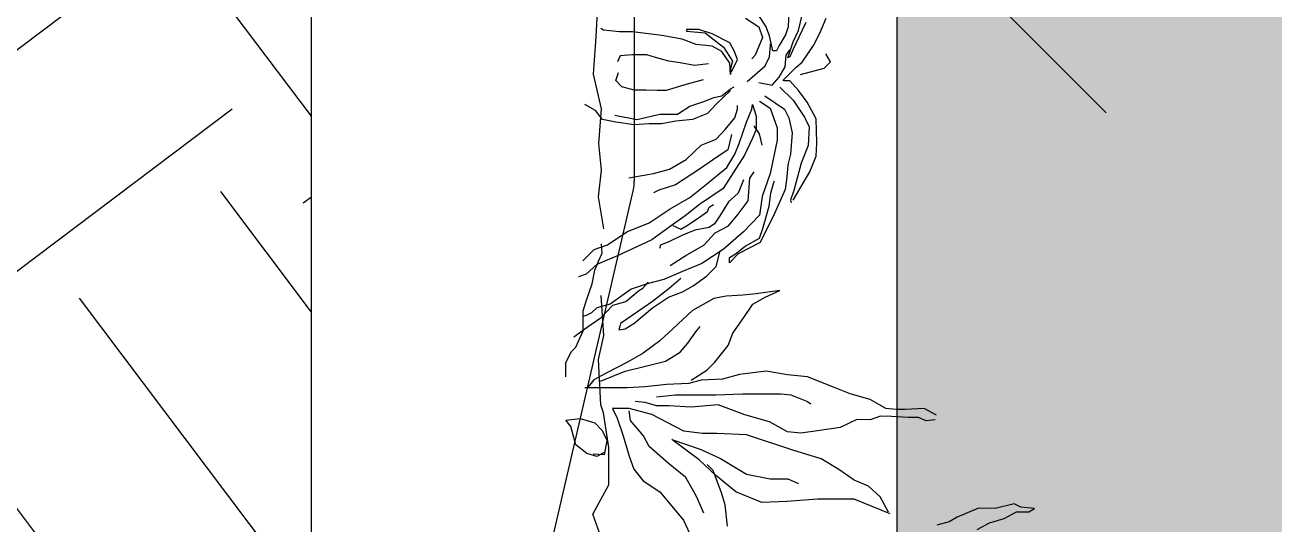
# Model space of a CAD drawing. Header units: metres. Extents: x 97 to 197, y 104 to 205.
# Drawn here: x 187.0386 to 187.2069, y 111.712 to 111.7792 of the extents above; entities that cross this region are included whole.
import ezdxf

# ---------------------------------------------------------------- set-up
doc = ezdxf.new("R2010")
doc.units = ezdxf.units.M
for name, color, linetype in [('14-ANOTAÇÃO', 7, 'Continuous'), ('18-HATCH', 1, 'Continuous'), ('23-FAC_5ª', 1, 'Continuous'), ('5-PISO', 1, 'Continuous'), ('6-VEGETAÇÃO', 104, 'Continuous')]:
    doc.layers.add(name, color=color, linetype=linetype)
pattern_1 = [(0, (96.6497323752526, 180.4617932668933), (0.07184204896000002, 0.07184204895999999), [0.01905, -0.12463409792]), (315, (96.6497323752526, 180.4617932668933), (0.07184204896855324, 0.07184204896855322), [0.01905, -0.08255]), (45, (96.6497323752526, 180.4617932668933), (-0.0718420489685532, 0.07184204896855324), [0.01905, -0.08255])]

# ---------------------------------------------------------------- blocks, each defined once
blk = doc.blocks.new('A$C20B154FB')
at = {"layer": '6-VEGETAÇÃO', "color": 72}
for points in [[(2310.771713797585, 634.5640006650065), (2321.134095366753, 653.5527750709443), (2328.042457549542, 675.994163499563), (2338.405000823695, 694.9829379055009), (2338.405000823695, 713.9718328551826), (2343.58619160825, 722.6031268243678), (2345.313201301411, 701.8880454070895), (2350.494553791039, 691.530444426593), (2343.58619160825, 662.1840690401441), (2343.58619160825, 636.2901871326176), (2329.769467242702, 603.4913182672171), (2322.861266764929, 591.4075308191386), (2317.67991427533, 572.4186358694569)], [(2479.862780082854, 569.59164389754), (2478.135770389694, 555.781549438092), (2483.316961174249, 543.697761989999), (2483.316961174249, 528.1614810629835), (2485.044132572453, 502.2675991554424), (2485.044132572453, 485.0050112170866), (2479.862780082854, 469.4686097463418), (2479.862780082854, 448.753528329049), (2467.773227115511, 422.859646421537), (2462.592036330956, 388.3344705448253), (2459.137855239562, 362.4407091810281), (2460.864864932752, 341.7255072199914), (2476.40859899146, 314.1054388448829), (2486.771142265643, 276.1277694892633), (2502.31487632441, 234.6974861109775), (2498.860695233016, 193.2673232764064), (2500.587866631191, 158.7421473996947), (2500.587866631191, 139.7533729937568), (2505.769057415775, 122.4907850554009), (2507.496067108965, 106.9543835846271)], [(2486.771142265643, 571.3179509088659), (2497.133685539855, 552.3290559591842), (2495.406514141621, 522.9826805727353), (2495.406514141621, 509.1725861132873), (2497.133685539855, 493.6363051862572), (2510.950248200359, 469.4686097463418), (2519.585620076337, 438.3960478922818), (2529.948163350462, 412.5021659847553), (2545.4918974092, 372.7981896177953), (2548.946078500623, 341.7255072199914), (2554.127269285178, 308.9266383546346), (2548.946078500623, 267.4964755200781), (2542.037716317835, 241.602593612537), (2540.310706624674, 208.8037247471802), (2535.129354135075, 189.8148297974985), (2533.402344441856, 155.2896539207868), (2529.948163350462, 122.4907850554009), (2528.221153657301, 94.87059613654856), (2528.221153657301, 63.79791373877379), (2528.221153657301, 46.5354463441472), (2528.221153657301, 29.27285840579134)], [(2337.356343720661, 497.8731768317084), (2361.115016583994, 485.0861371593201), (2377.563490271306, 466.8188170835783), (2386.701441372599, 444.8980571014545), (2403.149915059912, 421.1505771661032), (2419.598227042239, 393.7496573243843), (2432.391520289064, 351.7348573133058), (2456.150193152367, 278.6658180978702), (2457.97794507764, 232.997578180366), (2457.97794507764, 211.0768181982567), (2461.633125518158, 181.8491784033249), (2487.219388601749, 132.5274985794385), (2496.357501408085, 97.81969892492634), (2496.357501408085, 72.24549903637671), (2481.736617940973, 79.5523788491846), (2454.322602932109, 88.68597861517628), (2423.253407482756, 97.81969892492634), (2403.149915059912, 105.1265787377051), (2384.873851152341, 119.7404589070647), (2368.425539170014, 145.3146587955707), (2324.563050473836, 181.8491784033249), (2284.355903923191, 200.1164984790521)], [(2315.425099372544, 249.4381783029385), (2348.321885042184, 245.7846178527689), (2366.597948949813, 240.3044579931884), (2401.322324839653, 227.5174183208001), (2410.460275940946, 218.38369801105)], [(2334.787982769631, 500.5412921441166), (2357.459836143476, 444.8980571014545), (2357.459836143476, 426.6307370257127), (2357.459836143476, 388.2694974647748), (2353.804655702959, 340.7745375941304), (2351.977065482701, 302.4132980331924), (2368.425539170014, 262.2252179752977), (2394.011963958648, 231.1708582271822), (2417.770636821981, 205.5966583386471), (2448.839832271333, 163.5818583275686), (2434.219110509322, 207.42337829186), (2419.598227042239, 238.4777380399755), (2395.839554178878, 278.6658180978702), (2388.529031592829, 315.2003377055953), (2388.529031592829, 342.6012575473142), (2381.218670711824, 359.041857669843)], [(2817.805265802774, 349.8291812053358), (2861.374906694226, 375.6862972698), (2885.882920654782, 385.2126285659178), (2906.306103916839, 386.5735674778698), (2943.068124857673, 385.2126285659178), (2968.937533444288, 371.6036010777316), (2986.637765749125, 357.9945735895017), (3001.614723686682, 344.3855461013009), (3001.614723686682, 334.859214805183), (3002.976280017814, 334.859214805183), (3022.038068653783, 353.9118773974333), (3030.207406640606, 363.4382086935366), (3056.07681522725, 381.1299323738349), (3075.138603863248, 390.6562636699528), (3098.284899787599, 400.1825949660852)], [(3091.477118131879, 368.881843797586), (3050.630589902692, 349.8291812053358), (3038.376744627458, 344.3855461013009), (3037.015188296296, 341.6637888211553), (3061.523040551809, 349.8291812053358), (3079.223272856674, 357.9945735895017), (3126.877582741581, 368.881843797586)], [(3109.177350436716, 343.0246071893635), (3084.669336476189, 341.6637888211553), (3072.415491200954, 337.5810926290724), (3056.07681522725, 328.0547613329691), (3047.907477240398, 323.972065140857), (3047.907477240398, 318.5284300368221), (3071.053934869822, 313.0847949327872), (3086.030892807321, 307.6411598287814), (3103.731125112157, 295.3930712524889)], [(3098.284899787599, 276.3404086602677), (3084.669336476189, 296.7540101644554), (3068.330822207558, 302.1976452684903), (3041.099695584708, 291.3103750604059), (3035.653631965164, 285.866739956371)], [(3011.651269625494, 361.2657692718494), (3021.361333113891, 397.6616635696846), (3031.071558307303, 407.3671228749299), (3043.209299372829, 400.0879681241204)], [(2514.404429291724, 139.7533729937568), (2517.858610383119, 169.0997483802348), (2517.858610383119, 201.8986172455916), (2517.858610383119, 231.2449926320405), (2519.585620076337, 272.6752760103409), (2519.585620076337, 303.7478378643718), (2519.585620076337, 331.3680267832387), (2517.858610383119, 346.9043077102542), (2507.496067108965, 372.7981896177953), (2504.041886017571, 377.976990108029)], [(2992.083991073683, 329.4155797011481), (2971.660646106582, 349.8291812053358), (2945.791237519908, 367.5209048856195), (2930.814117877366, 374.3253583578771), (2902.221596628457, 372.9645399896544), (2874.990470005665, 362.0772697816137), (2832.782385445316, 351.1901201172877), (2817.805265802774, 345.7464850132528), (2813.720758514333, 347.1074239251902)], [(2978.468427762273, 306.2803414605587), (2958.045082795172, 336.2201537171059), (2944.429681188805, 343.0246071893635), (2921.283223559381, 348.4682422933984), (2888.606033317046, 345.7464850132528), (2872.267357343342, 341.6637888211553), (2853.205730412388, 340.3028499092179), (2834.14394177639, 337.5810926290724), (2797.382082540658, 321.2501873169676), (2752.450885318016, 299.4757674446009), (2734.750653013209, 265.4532589959417), (2721.135251406813, 251.8442315077264), (2729.304427688621, 251.8442315077264), (2734.750653013209, 261.3705628038297), (2747.004659993458, 276.3404086602677), (2759.258666973765, 298.1148285326344), (2774.235624911264, 303.5584636366693), (2808.274533189775, 313.0847949327872), (2828.69771645189, 315.8065522129327), (2843.674836094404, 319.8893689487741), (2847.75950508783, 321.2501873169676)], [(2540.310706624674, 193.2673232764064), (2555.854440683383, 217.4348981726216), (2567.943993650726, 229.5188061644585), (2593.850270983676, 250.2338875817222), (2612.848024428735, 257.138874539567), (2637.027292068466, 274.4014624779229), (2657.752216911787, 288.2115569373709), (2668.114760185941, 307.2003313433088), (2678.477141755109, 329.6417197719129), (2673.295950970554, 293.3903574276192), (2671.568779572321, 272.6752760103409), (2669.84176987916, 246.7813941027998), (2666.387588787737, 227.7924991531181), (2647.389673637605, 194.9936302877468), (2619.756386611552, 165.6472549012979), (2600.758471461391, 144.9320529402903), (2581.760556311288, 119.0382915764931), (2567.943993650726, 94.87059613654856), (2550.673088193784, 62.07172727116267), (2540.310706624674, 43.08283232148096), (2529.948163350462, 34.45153835229576)], [(2998.891611024359, 296.7540101644554), (2994.806942030933, 317.1674911248847), (3007.06094901124, 328.0547613329691), (3023.399624984915, 337.5810926290724), (3041.099695584708, 338.9419109972514), (3049.269033571531, 344.3855461013009)], [(2970.299089775421, 298.1148285326344), (2959.406639126304, 314.4457338447392), (2929.452561546233, 325.3328835090651), (2910.390772910265, 325.3328835090651), (2858.651955736947, 314.4457338447392), (2823.251491127332, 302.1976452684903), (2794.658969878365, 298.1148285326344), (2768.789561291749, 273.6186513801222), (2741.558434668899, 242.3179002116085), (2719.773695075681, 209.656210131172), (2707.519688095432, 179.7163978745957), (2695.265681115125, 151.1374039862276), (2688.457899459463, 125.2802879217634), (2680.288723177626, 100.7839902254927), (2657.142265548231, 68.1224206888146), (2651.696040223673, 47.70881918459781), (2643.526702236821, 39.54342680041736), (2639.442194948439, 31.37803441625147), (2638.080638617306, 25.93439931221656)], [(3000.253167355491, 279.0622864841571), (3024.761181316047, 306.2803414605587), (3038.376744627458, 313.0847949327872), (3056.07681522725, 314.4457338447392), (3058.799927889573, 314.4457338447392)], [(2723.858364069107, 25.93439931221656), (2741.558434668899, 43.62612299251487), (2748.36621632459, 64.03972449670255), (2768.789561291749, 93.97953675327881), (2782.404962898087, 128.0020452019089), (2804.189864196349, 160.6637352823745), (2821.889934796141, 190.6035475389217), (2842.313279763272, 216.4607841471443), (2868.182688349916, 247.7615353156434), (2888.606033317046, 260.0096238919068), (2904.944709290721, 266.8140773641353), (2937.621899533115, 277.7013475722051), (2958.045082795172, 285.866739956371), (2964.852864450862, 287.2276788683375), (2947.152793851099, 292.6713139723433), (2926.72944888394, 292.6713139723433), (2913.113885572529, 287.2276788683375), (2887.244476985914, 274.9795902920596), (2860.013512068108, 257.2878666117613), (2835.505498107581, 242.3179002116085), (2810.997645852098, 205.5735139390745), (2793.297413547232, 183.7990940667078), (2776.958737573557, 160.6637352823745), (2756.535554311442, 132.0847413940064), (2732.027540350915, 80.37050926506345), (2718.412138744548, 47.70881918459781), (2703.435019102006, 31.37803441625147), (2699.35035010858, 19.12994584000262)], [(2717.050582413387, 160.6637352823745), (2733.389096682047, 186.5208513468533), (2748.36621632459, 212.3780879550613), (2767.428004960588, 230.0698116353597), (2778.32029390469, 250.483292595789), (2796.020526209497, 265.4532589959417), (2816.443871176656, 280.4231048523507), (2851.844174081256, 283.14498267624), (2861.374906694226, 289.949436148454)], [(2902.221596628457, 302.1976452684903), (2919.921667228249, 298.1148285326344), (2929.452561546233, 291.3103750604059), (2932.175674208498, 289.949436148454)], [(2849.121061418962, 273.6186513801222), (2828.69771645189, 265.4532589959417), (2815.082314845466, 250.483292595789), (2793.297413547232, 236.8742651075736), (2781.043406566954, 228.7088727234077), (2775.597181242396, 220.5434803392127), (2771.512673954014, 198.769060466846), (2763.343335967191, 178.3554589626583), (2753.812441649206, 159.3027963704226), (2748.36621632459, 145.6937688821927), (2742.919991000032, 144.3329505140136)], [(2918.560110897117, 254.5659887878719), (2895.413814972766, 249.122353683837), (2880.436695330223, 227.3479338114703), (2865.459575687622, 205.5735139390745), (2840.951723432139, 168.829127666555), (2832.782385445316, 142.9720116020471), (2828.69771645189, 134.8066192178958)], [(2851.844174081256, 96.70129403342435), (2858.651955736947, 134.8066192178958), (2865.459575687622, 159.3027963704226), (2880.436695330223, 185.1600329786306), (2902.221596628457, 208.29527121922), (2911.752329241397, 231.4306300035387), (2926.72944888394, 245.039657491754), (2944.429681188805, 260.0096238919068), (2958.045082795172, 264.0923200839752), (2963.49130811973, 264.0923200839752)], [(2986.637765749125, 253.205049875949), (2966.214420782024, 231.4306300035387), (2951.237301139481, 217.8216025153233), (2941.706568526541, 194.6862437310047), (2938.983455864247, 168.829127666555), (2934.898786870792, 147.0547077941592), (2934.898786870792, 128.0020452019089), (2933.53723053966, 104.8668069613195), (2937.621899533115, 76.2878130729514), (2941.706568526541, 55.87421156877826), (2955.321970132907, 44.98706190445228), (2964.852864450862, 28.65627713612048)], [(2948.514350182231, 74.92687416102854), (2941.706568526541, 108.9495031534316), (2949.875744808349, 144.3329505140136), (2949.875744808349, 171.5510054904444), (2962.129751788598, 190.6035475389217), (2970.299089775421, 213.7389063232549), (2975.745315099979, 227.3479338114703), (2978.468427762273, 239.5960223877191), (2989.360878411389, 253.205049875949), (2992.083991073683, 258.6486849799403)], [(3015.230286998063, 254.5659887878719), (3034.292075634032, 264.0923200839752), (3047.907477240398, 258.6486849799403), (3060.161484220705, 251.8442315077264), (3073.777047532116, 224.6261765313247), (3080.584829187806, 204.2125750271371), (3080.584829187806, 185.1600329786306), (3077.861716525542, 185.1600329786306), (3075.138603863248, 213.7389063232549), (3053.353702564957, 242.3179002116085), (3031.568962971738, 255.9269276998384), (3020.676512322621, 253.205049875949), (3011.145618004666, 253.205049875949), (3028.845850309473, 251.8442315077264), (3046.545920909266, 239.5960223877191), (3054.715258896118, 224.6261765313247), (3057.438371558383, 200.1298788350396), (3065.607709545264, 178.3554589626583), (3071.053934869822, 147.0547077941592), (3076.50016019438, 102.1449291374302), (3076.50016019438, 81.73144817700086), (3079.223272856674, 57.23515048073023), (3081.946385518939, 53.15245428863273)], [(2696.627237446315, 176.9945200507063), (2681.650279508758, 159.3027963704226), (2661.226934541628, 133.4456803059438), (2646.249814899114, 111.6712604335771), (2627.18818796819, 84.4532054571464), (2623.103518974764, 83.09226654520899), (2617.657293650176, 81.73144817700086), (2619.018849981308, 91.25777947313327), (2627.18818796819, 104.8668069613195), (2651.696040223673, 133.4456803059438), (2668.034716197348, 157.941978002229), (2676.2040541842, 179.7163978745957), (2685.73478679714, 196.0471826429566), (2700.711906439741, 216.4607841471443), (2715.689026082255, 231.4306300035387), (2737.473765675473, 236.8742651075736)], [(2335.528753500403, 212.9035381514404), (2361.115016583994, 201.9432184322504), (2390.356621813087, 185.5026183097216), (2412.287866161205, 158.1016984679736), (2437.87429094984, 128.8740586730419), (2454.322602932109, 119.7404589070647), (2478.081437500456, 99.64641887811013), (2492.702320967568, 97.81969892492634)], [(2778.32029390469, 164.7464314744429), (2772.874068580131, 176.9945200507063), (2778.32029390469, 186.5208513468533), (2790.574300884939, 204.2125750271371), (2800.105195202923, 217.8216025153233), (2806.912976858643, 220.5434803392127), (2810.997645852098, 227.3479338114703)], [(3027.484293978312, 219.1825414272898), (3024.761181316047, 197.408121554894), (3028.845850309473, 175.6337016825128), (3031.568962971738, 157.941978002229), (3037.015188296296, 137.5283764980413), (3041.099695584708, 123.919349009826), (3041.099695584708, 102.1449291374302), (3039.738139253546, 83.09226654520899), (3030.207406640606, 79.00957035311149)], [(2538.58353522644, 53.44043330200657), (2554.127269285178, 91.41810265762615), (2561.035631467967, 120.7644780440751), (2569.671003343945, 153.563346909461), (2583.487727709464, 176.0047353380505), (2597.304290369997, 188.0885227861727), (2614.575195826939, 200.1724307780096), (2623.210567702947, 207.0774177358544)], [(3002.976280017814, 211.0171490431094), (2996.168498362065, 186.5208513468533), (2986.637765749125, 153.8592818101315), (2986.637765749125, 140.2502543219307), (2986.637765749125, 122.5585306416469), (2986.637765749125, 104.8668069613195), (2992.083991073683, 85.81414436909836), (3001.614723686682, 76.2878130729514), (3013.868730666931, 80.37050926506345)], [(2606.76484300103, 12.32537182401575), (2621.741962643573, 32.73897332821798), (2636.719082286174, 54.51339320058469), (2655.78070921707, 72.205116880883), (2661.226934541628, 92.6185978413123), (2677.565610515332, 111.6712604335771), (2681.650279508758, 118.4757139057911), (2691.181012121757, 126.6412268337153)], [(2276.199825748598, 62.50604639425001), (2333.709571941552, 41.976602348499), (2378.895777992468, 66.61188698589103), (2436.405524185451, 66.61188698589103), (2489.807477566093, 58.40008525885059), (2502.130856003118, 54.29424466719502), (2571.964142338198, 50.18840407553944), (2608.934762764431, 58.40008525885059), (2670.552301769727, 54.29424466719502)], [(2429.329959004273, 60.39315558395174), (2422.616289674566, 48.090942864932), (2427.092123129405, 32.43339492769155), (2440.51913837879, 15.65756264272204), (2468.492329372617, 7.828848945951904), (2478.562509957119, 1.470545248594135e-05), (2480.800345832045, 22.36787144794653), (2474.086838207353, 44.73572819042602), (2462.897658832837, 55.91965656168759), (2447.232646003482, 63.74837025842862), (2441.638137168746, 62.62996536694118), (2424.854125549464, 59.27475069243519), (2425.97312433942, 42.49891840743658)], [(2773.248254013626, 58.40008525885059), (2822.542252876883, 50.18840407553944), (2863.620666115457, 54.29424466719502), (2904.698917649017, 50.18840407553944), (2958.10087102963, 54.29424466719502), (3011.502824410272, 41.976602348499), (3069.012570603256, 46.08244294014003), (3147.06144256299, 50.18840407553944), (3184.031901284179, 58.40008525885059), (3208.678981568315, 58.40008525885059), (3249.757394806889, 58.40008525885059), (3397.639553101733, 58.40008525885059), (3451.041344777303, 58.40008525885059), (3471.580632249097, 54.29424466719502), (3578.384377305367, 58.40008525885059), (3619.462790543941, 74.82368871297513), (3693.403869691305, 70.71772757754661), (3734.482121224893, 70.71772757754661), (3857.717360940558, 62.50604639425001), (3911.119152616186, 70.71772757754661), (3989.168024575949, 62.50604639425001), (4005.599519235344, 66.61188698589103)], [(2545.014705873182, 0.1539490713330451), (2567.311080173269, 0.1539490713330451), (2584.033482177096, 8.511126558136311), (2591.001190104987, 15.47554158362618), (2616.084550553205, 26.61836453688738), (2646.742206707684, 26.61836453688738), (2664.858020933054, 32.18989655726182), (2688.547969159728, 40.54707404409419), (2709.450931238243, 44.7256025156239), (2723.386185388925, 50.29701399226906), (2735.928027318063, 55.86854601264349), (2749.863281468744, 54.47566300754261)]]:
    blk.add_lwpolyline(points, dxfattribs=at)

msp = doc.modelspace()

# ---------------------------------------------------------------- hatches: boundary and pattern name
at = {"layer": '18-HATCH'}
h = msp.add_hatch(dxfattribs=at)
h.set_pattern_fill('GRASS', color=104, scale=0.004)
h.set_pattern_definition(pattern_1)
h.paths.add_polyline_path([(188.27422627246, 114.2407930255857), (188.3239192889825, 114.4549401644952), (188.1666118010428, 114.4549401644952), (188.1666118010428, 114.2389193219371), (188.1666118010428, 113.7770391065855)])
edge = h.paths.add_edge_path(flags=17)
edge.add_line((187.1560438493548, 111.9295841440259), (187.1558025939786, 111.9285444778483))
edge.add_arc((186.9510049859667, 111.3653489223905), 0.5992756410324327, -81.19084655917948, 70.01696318457209, ccw=False)
edge.add_arc((186.9502808691564, 111.3659693855429), 0.6000000000000019, 278.8684120932535, 429.9440073423389)
h.paths.add_polyline_path([(191.3942897201883, 115.042894023706), (191.8277458461226, 115.3765050848387), (190.5406703160808, 120.6563369847249), (190.2269051471136, 120.4148464976773), (188.453198705478, 126.0659402217493), (188.453198705478, 125.6989176457008), (190.2055796915163, 118.1472051375762), (190.4338125189635, 118.1472051375762)])
edge = h.paths.add_edge_path()
edge.add_line((188.1666118010428, 113.7770391065855), (188.1666118010428, 114.2389193219371))
edge.add_line((188.1666118010428, 114.2389193219371), (188.1366118010428, 114.2389193219371))
edge.add_line((188.1366118010428, 114.2389193219371), (188.1366118010428, 114.2189193219371))
edge.add_line((188.1366118010428, 114.2189193219371), (187.7078173418915, 114.2189193219371))
edge.add_line((187.7078173418915, 114.2189193219371), (187.678551664386, 114.0928017797826))
edge.add_line((187.678551664386, 114.0928017797826), (187.156052912989, 111.9295808350158))
edge.add_arc((186.9502808691563, 111.3659693855429), 0.6000000000000015, -81.13158790674089, 69.94308595143099, ccw=False)
edge.add_line((187.0427802817889, 110.7731423798637), (187.0427802817889, 108.9339983474179))
edge.add_line((187.0427802817889, 108.9339983474179), (188.1666118010428, 113.7770391065855))
h.paths.add_polyline_path([(188.6360611979007, 116.5764359918899), (188.9146002666097, 118.3769408358108), (188.6926878676961, 118.3769408358108), (188.652158176368, 118.3769408358108), (188.2343495733045, 116.5764359918899)])
at = {"layer": '18-HATCH', "true_color": 0x8f621e}
h = msp.add_hatch(dxfattribs=at)
h.set_pattern_fill('EARTH', color=46, scale=0.01, angle=217)
h.set_pattern_definition([(127, (96.6497323752526, 180.4617932668933), (-0.08892860885815818, 0.012498100917848), [0.0635, -0.0635]), (127, (96.6307148671696, 180.4474625466545), (-0.08892860885815818, 0.012498100917848), [0.0635, -0.0635]), (127, (96.61169735908659, 180.4331318264157), (-0.08892860885815818, 0.012498100917848), [0.0635, -0.0635]), (217, (96.60058128297932, 180.4346940890304), (-0.012498100917848, -0.08892860885815818), [0.0635, -0.0635]), (217, (96.58625056274052, 180.4537115971134), (-0.012498100917848, -0.08892860885815818), [0.0635, -0.0635]), (217, (96.57191984250171, 180.4727291051964), (-0.012498100917848, -0.08892860885815818), [0.0635, -0.0635])])
h.paths.add_polyline_path([(187.0771586535253, 111.0157557152845), (187.0771586535253, 111.5626219594869), (186.9971586535253, 111.5626219594869), (186.9971586535254, 111.0157557152845)])
h.paths.add_polyline_path([(187.0771586535253, 111.5701219594869), (187.0771586535253, 111.9524009909613, 0.03372832964721392), (186.9971586535253, 111.9641353101263), (186.9971586535254, 111.5701219594869)])
at = {"layer": '18-HATCH', "true_color": 0x136734, "transparency": 33554687}
h = msp.add_hatch(dxfattribs=at)
h.set_pattern_fill('GRASS', color=116, scale=0.004)
h.set_pattern_definition(pattern_1)
h.paths.add_polyline_path([(187.5502808691563, 111.3659693855429, 0.3150302074315028), (187.1560438493548, 111.9295841440259), (187.1560438493548, 111.2612405198895), (187.0427802817889, 110.7731423798637, 0.3695719200978089)])
at = {"layer": '18-HATCH', "transparency": 33554505}
h = msp.add_hatch(color=104, dxfattribs=at)
h.dxf.hatch_style = 1
h.paths.add_polyline_path([(187.1560438493548, 111.9295841440259), (187.1560438493548, 111.2612405198895), (187.0427802817889, 110.7731423798637, 0.3695719200978089), (187.5502808691563, 111.3659693855429, 0.3150302074315028)])

# ---------------------------------------------------------------- linework, layer by layer
at = {"layer": '14-ANOTAÇÃO'}
msp.add_circle((186.9502808691563, 111.3659693855429), 0.6, dxfattribs=at)
at = {"layer": '23-FAC_5ª', "transparency": 33554687}
msp.add_lwpolyline([(187.1560438493548, 111.9295841440259), (187.1560438493548, 111.2612405198895), (187.0427802817889, 110.7731423798637)], dxfattribs=at)
at = {"layer": '5-PISO'}
for p, q in [((187.0771586535253, 111.5701219594869), (187.0771586535253, 111.9524009909613)), ((187.1206692029907, 111.9412674089127), (187.1206692029907, 111.7581988890577)), ((187.0771586535253, 111.570121959487), (187.1205397877291, 111.7570686659358))]:
    msp.add_line(p, q, dxfattribs=at)
msp.add_arc((187.1156692029907, 111.7581988890577), 0.005, 346.9356865704931, 0, dxfattribs=at)

# ---------------------------------------------------------------- block references
at = {"layer": '6-VEGETAÇÃO', "xscale": -8.743174962971426e-05, "yscale": 8.743174962971423e-05, "zscale": 8.743174962971424e-05, "rotation": 269.9061340347497}
msp.add_blockref('A$C20B154FB', (187.1110693280184, 111.5093196519051), dxfattribs=at)

doc.saveas('drawing.dxf')
